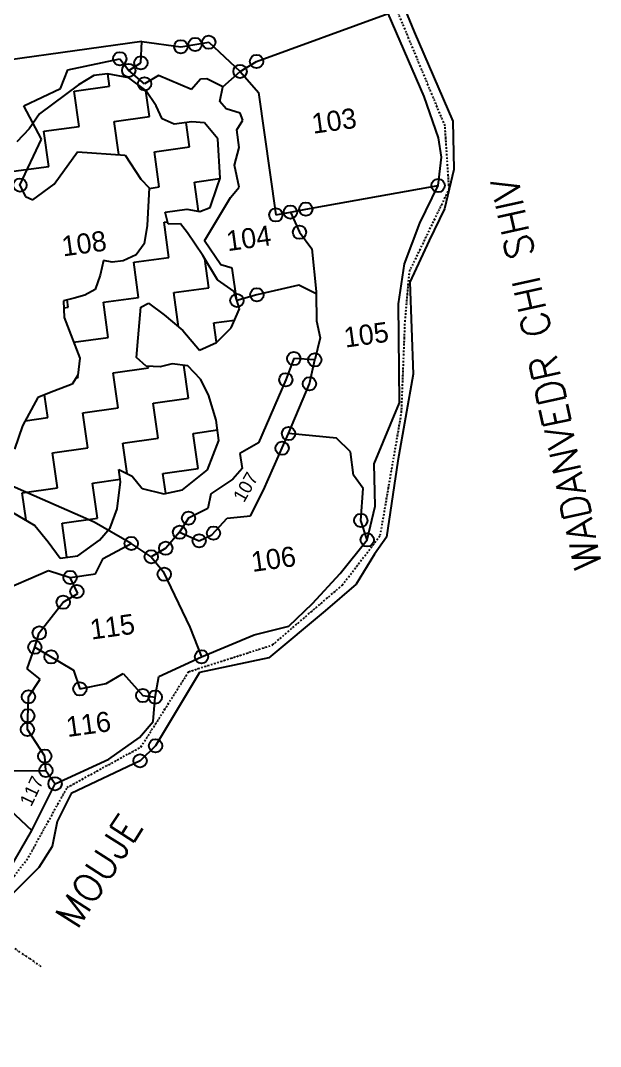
# Model space of a CAD drawing. Header units: metres. Extents: x 319402 to 322645, y 1847838 to 1853811.
# Drawn here: x 321733 to 322267, y 1850161 to 1851106 of the extents above; entities that cross this region are included whole.
import ezdxf

# ---------------------------------------------------------------- set-up
doc = ezdxf.new("R2010")
doc.units = ezdxf.units.M
doc.header["$LTSCALE"] = 0.3
doc.linetypes.add('DASHDOT', pattern=[1, 0.5, -0.25, 0, -0.25])
doc.linetypes.add('DIVIDE', pattern=[1.25, 0.5, -0.25, 0, -0.25, 0, -0.25])
for name, color, linetype in [('POLY_HATCH', 12, 'Continuous'), ('POLY_PARCEL', 6, 'Continuous'), ('POLY_WATER', 4, 'Continuous'), ('TEXT_MAPOUT', 7, 'Continuous'), ('TEXT_PARCEL', 7, 'Continuous'), ('V_BOUND_STREAM_LINE', 7, 'DASHDOT'), ('V_DIVIDE_LINE', 7, 'DIVIDE')]:
    doc.layers.add(name, color=color, linetype=linetype)
doc.styles.get("Standard").update_dxf_attribs({"font": 'simplex.shx'})
doc.styles.add('TEXT_MAP', font='')
doc.styles.get('TEXT_MAP').set_extended_font_data('Kruti Dev 050')

msp = doc.modelspace()

# ---------------------------------------------------------------- linework, layer by layer
for centre in [(321880.45, 1851081.8), (321893.58, 1851083.89), (321906.11, 1851085.89), (321824.12, 1851070.77), (321832.36, 1851060.02), (321843.57, 1851066.97), (321950.19, 1851068.21), (321934.96, 1851059.08), (321846.96, 1851047.61), (321732.17, 1850954.32), (322117.44, 1850953.95), (321981.31, 1850929.48), (321995.6, 1850932.29), (321967.96, 1850926.85), (321989.76, 1850910.87), (321950.48, 1850853.38), (321932.15, 1850848.07), (321984.49, 1850794.52), (322003.84, 1850793.41), (321977.17, 1850775.14), (321998.92, 1850771.41), (321979.68, 1850725.48), (321973.68, 1850712), (321887.46, 1850647.65), (322046.18, 1850645.6), (321879.26, 1850634.63), (321897.28, 1850626.77), (321910.49, 1850633.86), (322052.16, 1850627.59), (321834.74, 1850624.39), (321866.43, 1850619.89), (321853.17, 1850612.11), (321778.34, 1850593.02), (321865.16, 1850596.03), (321784.62, 1850580.08), (321772.06, 1850570.13), (321749.98, 1850541.9), (321745.89, 1850528.75), (321760.88, 1850519.89), (321899.45, 1850519.96), (321740, 1850483.1), (321787.41, 1850490.44), (321845.34, 1850484.29), (321856.8, 1850482.83), (321739.44, 1850465.71), (321739.04, 1850453.07), (321857.1, 1850438.04), (321755.03, 1850428.54), (321842.81, 1850424.15), (321756.07, 1850415.31), (321764.49, 1850403.11)]:
    msp.add_circle(centre, 6.14)
at = {"layer": 'POLY_HATCH'}
for p, q in [((321812.75, 1851056.88), (321800.2, 1851055.14)), ((321832.43, 1851053.21), (321812.75, 1851056.88)), ((321786.02, 1851046.8), (321750.08, 1851020.11)), ((321800.2, 1851055.14), (321786.02, 1851046.8)), ((321848.13, 1851041.34), (321832.43, 1851053.21)), ((321857.74, 1851027.34), (321848.13, 1851041.34)), ((321750.08, 1851020.11), (321740.53, 1851006.02)), ((321863.23, 1851015.32), (321857.74, 1851027.34)), ((321874.14, 1851010.45), (321863.23, 1851015.32)), ((321890.44, 1851012.7), (321874.14, 1851010.45)), ((321902.08, 1851011.76), (321890.44, 1851012.7)), ((321914.37, 1850996.85), (321902.08, 1851011.76)), ((321740.53, 1851006.02), (321729.37, 1850994.26)), ((321916.53, 1850960.67), (321914.37, 1850996.85)), ((321763.75, 1850955.11), (321785.19, 1850984.9)), ((321785.19, 1850984.9), (321829.05, 1850982.02)), ((321829.05, 1850982.02), (321843.63, 1850959.77)), ((321731.87, 1850954.54), (321737.19, 1850943.78)), ((321743.98, 1850940.88), (321763.75, 1850955.11)), ((321843.63, 1850959.77), (321851.12, 1850951.87)), ((321907.46, 1850933.87), (321913.81, 1850952.63)), ((321913.81, 1850952.63), (321916.53, 1850960.67)), ((321737.19, 1850943.78), (321743.98, 1850940.88)), ((321851.12, 1850951.87), (321849.53, 1850917.16)), ((321897.77, 1850929.98), (321907.46, 1850933.87)), ((321865.89, 1850929.4), (321885.96, 1850932.18)), ((321868.71, 1850918.3), (321865.89, 1850929.4)), ((321885.96, 1850932.18), (321897.77, 1850929.98)), ((321849.53, 1850917.16), (321846.76, 1850900.18)), ((321880.17, 1850918.6), (321868.71, 1850918.3)), ((321886.4, 1850910.52), (321880.17, 1850918.6)), ((321900.81, 1850889.53), (321886.4, 1850910.52)), ((321846.76, 1850900.18), (321839.2, 1850890.19)), ((321839.2, 1850890.19), (321827.17, 1850884.69)), ((321914.13, 1850867.1), (321900.81, 1850889.53)), ((321809.27, 1850884.77), (321805.98, 1850871.55)), ((321817.14, 1850883.31), (321809.27, 1850884.77)), ((321827.17, 1850884.69), (321817.14, 1850883.31)), ((321805.98, 1850871.55), (321801.44, 1850858.15)), ((321929.66, 1850856.48), (321914.13, 1850867.1)), ((321801.44, 1850858.15), (321791.93, 1850853)), ((321782.07, 1850850.36), (321772.2, 1850847.72)), ((321791.93, 1850853), (321782.07, 1850850.36)), ((321934.43, 1850840.53), (321929.66, 1850856.48)), ((321772.2, 1850847.72), (321773.03, 1850832.5)), ((321841, 1850813.56), (321843.46, 1850842)), ((321843.46, 1850842), (321850.64, 1850845.55)), ((321850.64, 1850845.55), (321864.92, 1850834.75)), ((321926.64, 1850822.85), (321934.43, 1850840.53)), ((321773.03, 1850832.5), (321787.18, 1850794.87)), ((321864.92, 1850834.75), (321882.22, 1850820.54)), ((321882.22, 1850820.54), (321897.54, 1850802.22)), ((321913.15, 1850809.49), (321926.64, 1850822.85)), ((321839.67, 1850795.5), (321841, 1850813.56)), ((321897.54, 1850802.22), (321913.15, 1850809.49)), ((321787.18, 1850794.87), (321785.5, 1850779.31)), ((321848.41, 1850787.76), (321839.67, 1850795.5)), ((321861.3, 1850786.99), (321848.41, 1850787.76)), ((321872.41, 1850789.81), (321861.3, 1850786.99)), ((321886.73, 1850787.96), (321872.41, 1850789.81)), ((321898.67, 1850775.56), (321886.73, 1850787.96)), ((321785.5, 1850779.31), (321780.27, 1850770.92)), ((321905.77, 1850761.21), (321898.67, 1850775.56)), ((321763.23, 1850764.73), (321748.69, 1850758.89)), ((321780.27, 1850770.92), (321763.23, 1850764.73)), ((321748.69, 1850758.89), (321734.43, 1850732.65)), ((321912.82, 1850737.92), (321905.77, 1850761.21)), ((321915.42, 1850719.12), (321912.82, 1850737.92)), ((321734.43, 1850732.65), (321727.17, 1850711.21)), ((321905.09, 1850692.15), (321915.42, 1850719.12)), ((321824.81, 1850681.05), (321823.25, 1850692.33)), ((321823.25, 1850692.33), (321835.58, 1850686.37)), ((321882.08, 1850673.64), (321905.09, 1850692.15)), ((321821.83, 1850656.37), (321824.81, 1850681.05)), ((321835.58, 1850686.37), (321844.84, 1850674.88)), ((321844.84, 1850674.88), (321864.7, 1850669.96)), ((321864.7, 1850669.96), (321882.08, 1850673.64)), ((321725.12, 1850653.21), (321746.01, 1850640.77)), ((321815.31, 1850638.86), (321821.83, 1850656.37)), ((321746.01, 1850640.77), (321758.3, 1850625.87)), ((321805.4, 1850627.27), (321815.31, 1850638.86)), ((321758.3, 1850625.87), (321769.33, 1850610.79)), ((321785.64, 1850613.05), (321805.4, 1850627.27)), ((321769.33, 1850610.79), (321785.64, 1850613.05))]:
    msp.add_line(p, q, dxfattribs=at)
at = {"layer": 'POLY_HATCH', "linetype": 'Continuous'}
for p, q in [((321814.62, 1851045.36), (321813.03, 1851056.83)), ((321782.21, 1851040.88), (321814.62, 1851045.36)), ((321786.69, 1851008.47), (321782.21, 1851040.88)), ((321851.51, 1851017.44), (321848.22, 1851041.21)), ((321819.1, 1851012.95), (321851.51, 1851017.44)), ((321823.32, 1850982.4), (321819.1, 1851012.95)), ((321888.4, 1850989.51), (321885.29, 1851011.99)), ((321754.28, 1851003.99), (321786.69, 1851008.47)), ((321758.76, 1850971.58), (321754.28, 1851003.99)), ((321855.99, 1850985.03), (321888.4, 1850989.51)), ((321860.47, 1850952.62), (321855.99, 1850985.03)), ((321726.35, 1850967.1), (321758.76, 1850971.58)), ((321851.09, 1850951.32), (321860.47, 1850952.62)), ((321892.88, 1850957.1), (321916.43, 1850960.36)), ((321896.6, 1850930.2), (321892.88, 1850957.1)), ((321864.95, 1850920.21), (321868.11, 1850920.64)), ((321869.43, 1850887.8), (321864.95, 1850920.21)), ((321837.02, 1850883.32), (321869.43, 1850887.8)), ((321906.32, 1850859.87), (321902.65, 1850886.42)), ((321841.5, 1850850.91), (321837.02, 1850883.32)), ((321873.91, 1850855.39), (321906.32, 1850859.87)), ((321776.69, 1850841.94), (321775.76, 1850848.67)), ((321809.09, 1850846.43), (321841.5, 1850850.91)), ((321878.29, 1850823.77), (321873.91, 1850855.39)), ((321772.55, 1850841.37), (321776.69, 1850841.94)), ((321813.58, 1850814.02), (321809.09, 1850846.43)), ((321910.8, 1850827.46), (321929.83, 1850830.09)), ((321913.27, 1850809.61), (321910.8, 1850827.46)), ((321781.64, 1850809.6), (321813.58, 1850814.02)), ((321818.06, 1850781.61), (321850.47, 1850786.09)), ((321850.47, 1850786.09), (321850.25, 1850787.65)), ((321887.36, 1850758.16), (321883.17, 1850788.41)), ((321784, 1850776.9), (321785.65, 1850777.13)), ((321785.65, 1850777.13), (321785.37, 1850779.11)), ((321822.54, 1850749.2), (321818.06, 1850781.61)), ((321757.72, 1850740.24), (321754.8, 1850761.35)), ((321854.95, 1850753.68), (321887.36, 1850758.16)), ((321859.43, 1850721.27), (321854.95, 1850753.68)), ((321790.13, 1850744.72), (321822.54, 1850749.2)), ((321794.61, 1850712.31), (321790.13, 1850744.72)), ((321736.99, 1850737.37), (321757.72, 1850740.24)), ((321891.84, 1850725.75), (321914.08, 1850728.83)), ((321896.32, 1850693.34), (321891.84, 1850725.75)), ((321827.02, 1850716.79), (321859.43, 1850721.27)), ((321830.92, 1850688.62), (321827.02, 1850716.79)), ((321762.2, 1850707.83), (321794.61, 1850712.31)), ((321766.68, 1850675.42), (321762.2, 1850707.83)), ((321863.91, 1850688.86), (321896.32, 1850693.34)), ((321866.47, 1850670.33), (321863.91, 1850688.86)), ((321799.09, 1850679.9), (321824.49, 1850683.41)), ((321803.57, 1850647.49), (321799.09, 1850679.9)), ((321734.27, 1850670.94), (321766.68, 1850675.42)), ((321737.77, 1850645.68), (321734.27, 1850670.94)), ((321771.17, 1850643.01), (321803.57, 1850647.49)), ((321775.5, 1850611.64), (321771.17, 1850643.01))]:
    msp.add_line(p, q, dxfattribs=at)
at = {"layer": 'POLY_PARCEL'}
for p, q in [((321950.19, 1851068.21), (322071.58, 1851112.32)), ((321844.38, 1851086.54), (321721.01, 1851069.48)), ((321843.57, 1851066.97), (321844.38, 1851086.54)), ((321844.38, 1851086.54), (321880.45, 1851081.8)), ((321880.45, 1851081.8), (321906.11, 1851085.89)), ((321906.11, 1851085.89), (321934.96, 1851059.08)), ((321776.35, 1851060.38), (321824.12, 1851070.77)), ((321824.12, 1851070.77), (321832.36, 1851060.02)), ((321832.36, 1851060.02), (321843.57, 1851066.97)), ((321934.96, 1851059.08), (321950.19, 1851068.21)), ((321769.5, 1851043.37), (321776.35, 1851060.38)), ((321846.96, 1851047.61), (321832.36, 1851060.02)), ((321919.24, 1851044.91), (321934.96, 1851059.08)), ((321934.96, 1851059.08), (321951.82, 1851039.7)), ((321859.8, 1851055.34), (321846.96, 1851047.61)), ((321890.18, 1851042.48), (321859.8, 1851055.34)), ((321898.4, 1851051.95), (321890.18, 1851042.48)), ((321904.3, 1851052.37), (321898.4, 1851051.95)), ((321919.24, 1851044.91), (321904.3, 1851052.37)), ((321735.78, 1851027.42), (321769.5, 1851043.37)), ((321916.34, 1851031.41), (321919.24, 1851044.91)), ((321951.82, 1851039.7), (321967.96, 1850926.85)), ((321922.04, 1851024.65), (321916.34, 1851031.41)), ((321752, 1850996.58), (321735.78, 1851027.42)), ((321934.93, 1851020.48), (321922.04, 1851024.65)), ((321937.41, 1851014.08), (321934.93, 1851020.48)), ((321931.86, 1851005.37), (321937.41, 1851014.08)), ((321934.13, 1850988.85), (321931.86, 1851005.37)), ((321732.17, 1850954.32), (321752, 1850996.58)), ((321929.99, 1850972.8), (321934.13, 1850988.85)), ((321934.02, 1850952.32), (321929.99, 1850972.8)), ((321926.18, 1850942.9), (321934.02, 1850952.32)), ((321995.6, 1850932.29), (322117.44, 1850953.95)), ((321902.29, 1850903.08), (321926.18, 1850942.9)), ((321967.96, 1850926.85), (321981.31, 1850929.48)), ((321981.31, 1850929.48), (321995.6, 1850932.29)), ((321981.31, 1850929.48), (321989.76, 1850910.87)), ((321989.76, 1850910.87), (322001.06, 1850895.68)), ((321917.27, 1850880.94), (321902.29, 1850903.08)), ((322001.06, 1850895.68), (322005.15, 1850856.27)), ((321927.61, 1850878), (321917.27, 1850880.94)), ((321932.15, 1850848.07), (321927.61, 1850878)), ((321988.98, 1850862.27), (321950.48, 1850853.38)), ((322005.17, 1850854.2), (321988.98, 1850862.27)), ((321950.48, 1850853.38), (321932.15, 1850848.07)), ((322005.15, 1850856.27), (322005.17, 1850854.2)), ((322005.17, 1850854.2), (322005.37, 1850829.28)), ((322005.37, 1850829.28), (322008.9, 1850813.56)), ((322008.9, 1850813.56), (322003.84, 1850793.41)), ((321984.49, 1850794.52), (321977.17, 1850775.14)), ((322003.84, 1850793.41), (321984.49, 1850794.52)), ((321998.92, 1850771.41), (322003.84, 1850793.41)), ((321977.17, 1850775.14), (321951.94, 1850717.08)), ((321979.68, 1850725.48), (321998.92, 1850771.41)), ((321956.55, 1850673.52), (321979.68, 1850725.48)), ((322023.92, 1850721.19), (321979.68, 1850725.48)), ((321951.94, 1850717.08), (321934.66, 1850707.13)), ((322036.66, 1850708.79), (322023.92, 1850721.19)), ((321934.66, 1850707.13), (321936.83, 1850693.38)), ((322039.65, 1850687.18), (322036.66, 1850708.79)), ((321800.67, 1850643.99), (321688.14, 1850693.27)), ((321936.83, 1850693.38), (321928.19, 1850683.54)), ((321928.19, 1850683.54), (321908.17, 1850669.96)), ((322048.41, 1850675.02), (322039.65, 1850687.18)), ((321908.17, 1850669.96), (321905.42, 1850656.62)), ((321944.48, 1850649.82), (321956.55, 1850673.52)), ((322046.18, 1850645.6), (322048.41, 1850675.02)), ((321905.42, 1850656.62), (321887.46, 1850647.65)), ((321923.13, 1850647.65), (321944.48, 1850649.82)), ((321834.74, 1850624.39), (321800.67, 1850643.99)), ((321887.46, 1850647.65), (321879.26, 1850634.63)), ((321909.1, 1850632.34), (321923.13, 1850647.65)), ((322052.16, 1850627.59), (322046.18, 1850645.6)), ((321879.26, 1850634.63), (321866.43, 1850619.89)), ((321879.26, 1850634.63), (321897.28, 1850626.77)), ((321897.28, 1850626.77), (321909.1, 1850632.34)), ((321808.97, 1850610.63), (321834.74, 1850624.39)), ((321853.17, 1850612.11), (321834.74, 1850624.39)), ((321866.43, 1850619.89), (321853.17, 1850612.11)), ((321853.17, 1850612.11), (321863.98, 1850598.48)), ((321801.9, 1850596.28), (321808.97, 1850610.63)), ((321698.38, 1850573.65), (321758.61, 1850599.29)), ((321758.61, 1850599.29), (321778.34, 1850593.02)), ((321778.34, 1850593.02), (321801.9, 1850596.28)), ((321863.98, 1850598.48), (321888.63, 1850547.32)), ((321785.49, 1850578.28), (321778.34, 1850593.02)), ((321772.06, 1850570.13), (321785.49, 1850578.28)), ((321749.98, 1850541.9), (321772.06, 1850570.13)), ((321888.63, 1850547.32), (321899.45, 1850519.96)), ((321745.89, 1850528.75), (321749.98, 1850541.9)), ((321738.8, 1850508.89), (321745.89, 1850528.75)), ((321745.89, 1850528.75), (321781.47, 1850507.71)), ((321750.72, 1850499.52), (321738.8, 1850508.89)), ((321740, 1850483.1), (321750.72, 1850499.52)), ((321781.47, 1850507.71), (321787.41, 1850490.44)), ((321811.53, 1850495.35), (321827.18, 1850504.59)), ((321827.18, 1850504.59), (321845.34, 1850484.29)), ((321787.41, 1850490.44), (321811.53, 1850495.35)), ((321739.04, 1850453.07), (321740, 1850483.1)), ((321845.34, 1850484.29), (321856.8, 1850482.83)), ((321755.03, 1850428.54), (321739.04, 1850453.07)), ((321756.07, 1850415.31), (321755.03, 1850428.54)), ((321725.41, 1850415), (321756.07, 1850415.31)), ((321756.07, 1850415.31), (321764.49, 1850403.11)), ((321722.48, 1850379.2), (321742.97, 1850360.15))]:
    msp.add_line(p, q, dxfattribs=at)
at = {"layer": 'POLY_WATER'}
for p, q in [((322063.1, 1851173.71), (322095.35, 1851095.49)), ((322104.49, 1851036.06), (322071.58, 1851112.32)), ((322095.35, 1851095.49), (322130.95, 1851013.28)), ((322117.9, 1850997.85), (322104.49, 1851036.06)), ((322130.95, 1851013.28), (322131.89, 1850968.72)), ((322120.48, 1850979.93), (322117.9, 1850997.85)), ((322117.44, 1850953.95), (322120.48, 1850979.93)), ((322131.89, 1850968.72), (322127.67, 1850950.58)), ((322100.51, 1850919.45), (322117.44, 1850953.95)), ((322127.67, 1850950.58), (322123.47, 1850932.55)), ((322123.47, 1850932.55), (322109.24, 1850903.4)), ((322086.46, 1850881.91), (322100.51, 1850919.45)), ((322109.24, 1850903.4), (322091.46, 1850864.82)), ((322080.87, 1850844.87), (322086.46, 1850881.91)), ((322091.46, 1850864.82), (322094.57, 1850780.34)), ((322081.82, 1850753.87), (322080.87, 1850844.87)), ((322094.57, 1850780.34), (322080.25, 1850700.53)), ((322058.42, 1850697.62), (322081.82, 1850753.87)), ((322059.6, 1850658.73), (322058.42, 1850697.62)), ((322080.25, 1850700.53), (322069.85, 1850630.2)), ((322052.16, 1850627.59), (322059.6, 1850658.73)), ((322027.24, 1850596.6), (322052.16, 1850627.59)), ((322069.85, 1850630.2), (322058.78, 1850614.51)), ((322058.78, 1850614.51), (322041.92, 1850586.86)), ((322001.75, 1850568.9), (322027.24, 1850596.6)), ((322041.92, 1850586.86), (322013.42, 1850562.44)), ((321979.94, 1850548.21), (322001.75, 1850568.9)), ((322013.42, 1850562.44), (321961.45, 1850519.13)), ((321948.02, 1850540.08), (321979.94, 1850548.21)), ((321899.45, 1850519.96), (321948.02, 1850540.08)), ((321860.21, 1850501.9), (321899.45, 1850519.96)), ((321961.45, 1850519.13), (321897.54, 1850505.45)), ((321856.8, 1850482.83), (321860.21, 1850501.9)), ((321897.54, 1850505.45), (321857.1, 1850438.04)), ((321854.8, 1850460.23), (321856.8, 1850482.83)), ((321842.41, 1850445.5), (321854.8, 1850460.23)), ((321813.96, 1850425.76), (321842.41, 1850445.5)), ((321857.1, 1850438.04), (321842.81, 1850424.15)), ((321764.49, 1850403.11), (321813.96, 1850425.76)), ((321842.81, 1850424.15), (321779.3, 1850394.14)), ((321742.97, 1850360.15), (321764.49, 1850403.11)), ((321779.3, 1850394.14), (321766.49, 1850368.16)), ((321766.49, 1850368.16), (321761.84, 1850345.17)), ((321716.35, 1850313.69), (321742.97, 1850360.15)), ((321761.84, 1850345.17), (321749.58, 1850325.98)), ((321749.58, 1850325.98), (321719.78, 1850296.16))]:
    msp.add_line(p, q, dxfattribs=at)
at = {"layer": 'V_BOUND_STREAM_LINE', "ltscale": 10}
for p, q in [((322123.83, 1851008.94), (322073, 1851131.59)), ((322127.67, 1850950.58), (322123.83, 1851008.94)), ((322091.1, 1850874.73), (322127.67, 1850950.58)), ((322087.03, 1850828.62), (322091.1, 1850874.73)), ((322083.76, 1850744.66), (322087.03, 1850828.62)), ((322064.22, 1850631.88), (322083.76, 1850744.66)), ((322029.11, 1850585.91), (322064.22, 1850631.88)), ((321964.86, 1850530.84), (322029.11, 1850585.91)), ((321887.54, 1850506.23), (321964.86, 1850530.84)), ((321843.63, 1850436.9), (321887.54, 1850506.23)), ((321775.65, 1850399.67), (321843.63, 1850436.9)), ((321739.92, 1850335.26), (321775.65, 1850399.67)), ((321610.46, 1850161.11), (321739.92, 1850335.26))]:
    msp.add_line(p, q, dxfattribs=at)
at = {"layer": 'V_DIVIDE_LINE', "ltscale": 10}
msp.add_line((321701.35, 1850269.03), (321751.51, 1850234.9), dxfattribs=at)

# ---------------------------------------------------------------- texts
at = {"layer": 'TEXT_MAPOUT'}
for s, rotation, p in [('WADANVEDR CHI SHIV', 102.27499, (322268.74, 1850603.79)), ('MOUJE', 57.29908, (321784.86, 1850267.88))]:
    msp.add_text(s, height=25.762, rotation=rotation, dxfattribs=at).set_placement(p)
at = {"layer": 'TEXT_PARCEL', "style": 'TEXT_MAP'}
for s, height, rotation, p in [('103', 18.549, 7.87286, (322002.32, 1851001.58)), ('104', 18.549, 7.87286, (321923.66, 1850893.47)), ('108', 18.549, 7.87286, (321771.97, 1850888.6)), ('105', 18.549, 7.87286, (322031.97, 1850804.62)), ('107', 12.366, 60.32215, (321938.57, 1850661.28)), ('106', 18.549, 7.87286, (321946.44, 1850598.05)), ('115', 18.549, 7.87286, (321798.04, 1850535.75)), ('116', 18.549, 7.87286, (321775.99, 1850446.01)), ('117', 12.366, 64.45223, (321742.51, 1850381.25))]:
    msp.add_text(s, height=height, rotation=rotation, dxfattribs=at).set_placement(p)

doc.saveas('drawing.dxf')
